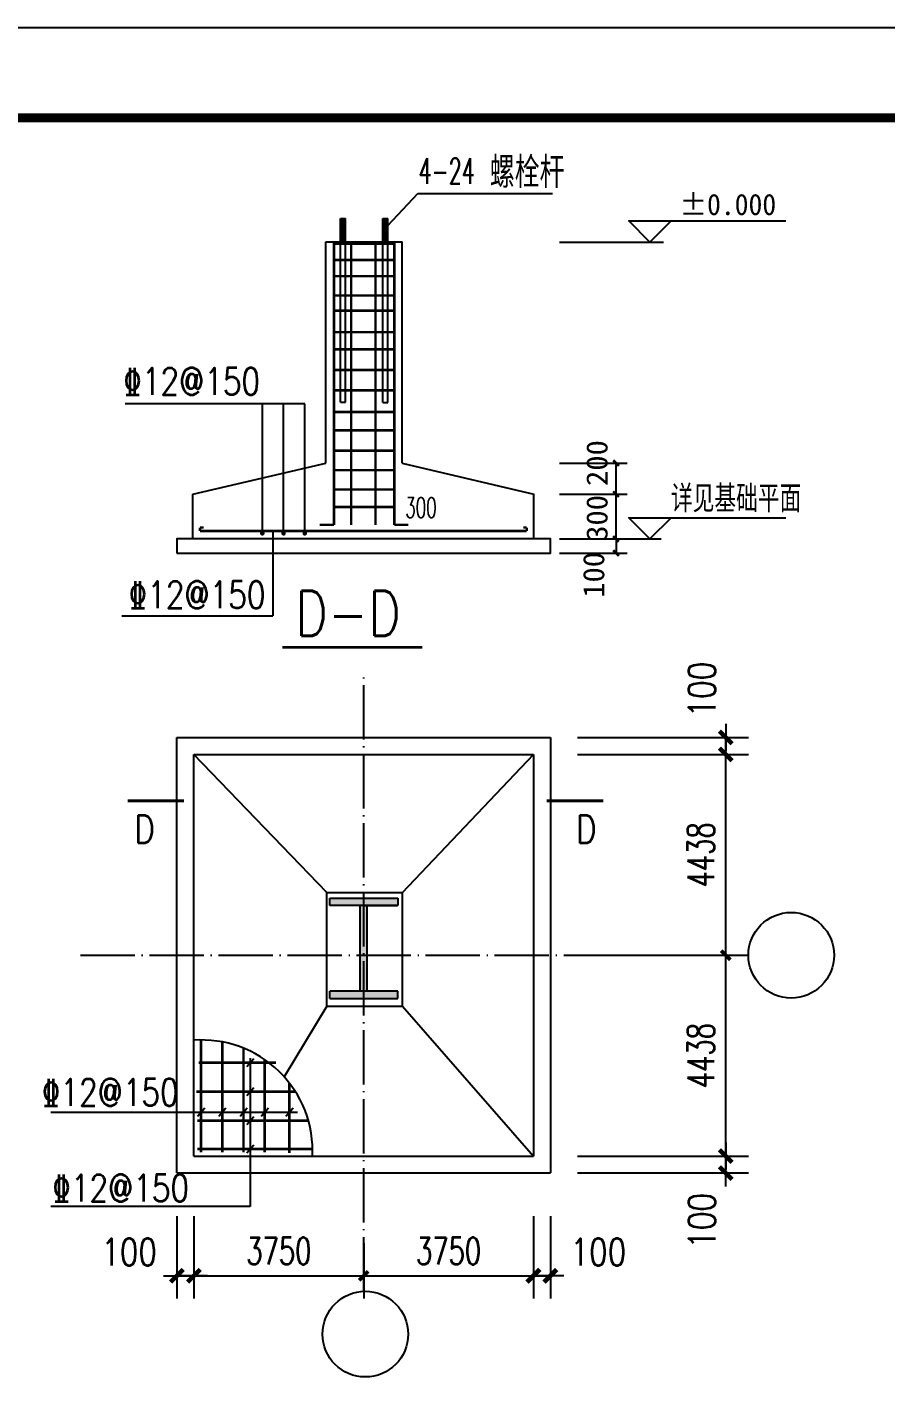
# Model space of a CAD drawing. Extents: x 36360094 to 36697644, y 75306 to 425482.
# Drawn here: x 36425344 to 36444301, y 306423 to 336757 of the extents above; entities that cross this region are included whole.
import ezdxf
from ezdxf.enums import TextEntityAlignment as Align

# ---------------------------------------------------------------- set-up
doc = ezdxf.new("R2010")
doc.units = 0
doc.header["$LTSCALE"] = 1000
doc.header["$MEASUREMENT"] = 0
doc.linetypes.add('ACAD_ISO04W100', pattern=[30.5, 24, -3, 0.5, -3])
doc.layers.get('0').update_dxf_attribs({"linetype": 'CONTINUOUS'})
doc.layers.get('DEFPOINTS').update_dxf_attribs({"linetype": 'CONTINUOUS'})
for name, color, linetype in [('201', 8, 'CONTINUOUS'), ('202', 1, 'CONTINUOUS'), ('205', 253, 'CONTINUOUS'), ('AXIS', 3, 'CONTINUOUS'), ('DOTE', 1, 'ACAD_ISO04W100'), ('JT', 2, 'CONTINUOUS'), ('PUB_DIM', 3, 'CONTINUOUS'), ('PUB_TEXT', 7, 'CONTINUOUS'), ('PUB_TITLE', 4, 'CONTINUOUS'), ('PUB_TX', 3, 'CONTINUOUS'), ('PUB_WZ', 7, 'CONTINUOUS'), ('ZAX1', 3, 'CONTINUOUS')]:
    doc.layers.add(name, color=color, linetype=linetype)
doc.styles.add('_HZTXT', font='txt.shx', dxfattribs={"width": 0.8, "bigfont": 'hztxt.shx'})
doc.styles.add('_ROMANS', font='romans__.ttf', dxfattribs={"width": 0.6})
doc.styles.add('_TCH_DIM_T3', font='SIMPLEX', dxfattribs={"width": 0.705882, "bigfont": 'GBCBIG'})
doc.styles.add('_TXT', font='SIMPLEX.shx', dxfattribs={"width": 0.6})
doc.styles.add('DIM_FONT', font='SIMPLEX.shx', dxfattribs={"width": 0.8})
doc.dimstyles.new('_TCH_ARCH&&200', dxfattribs={"dimtxt": 595, "dimasz": 200, "dimexe": 500, "dimexo": 600, "dimgap": 252.5, "dimtad": 1, "dimdec": 0, "dimzin": 0, "dimdsep": 46, "dimtxsty": '_TCH_DIM_T3', "dimblk": 'ARCHTICK', "dimcen": 0.09, "dimclrt": 7, "dimazin": 2, "dimtfac": 1, "dimtdec": 0, "dimtix": 1, "dimtmove": 2, "dimatfit": 3, "dimfxl": 0, "dimtolj": 1, "dimtzin": 0, "dimarcsym": 0})
doc.dimstyles.new('AXIS200', dxfattribs={"dimscale": 2, "dimtxt": 300, "dimasz": 1, "dimexe": 250, "dimexo": 300, "dimgap": 150, "dimtad": 1, "dimdec": 0, "dimzin": 0, "dimdsep": 46, "dimtxsty": 'DIM_FONT', "dimblk": '_DIMX', "dimcen": 0.09, "dimse1": 1, "dimse2": 1, "dimclrt": 7, "dimadec": 0, "dimazin": 0, "dimtfac": 1, "dimtdec": 0, "dimtix": 1, "dimtmove": 2, "dimatfit": 3, "dimldrblk": '_DIMX', "dimfxl": 0, "dimtolj": 1, "dimtzin": 0, "dimarcsym": 0})

# ---------------------------------------------------------------- blocks, each defined once
blk = doc.blocks.new('_DIMX')
blk.add_line((-150, 0), (150, 0))
at = {"const_width": 50}
blk.add_lwpolyline([(-70, -70), (70, 70)], dxfattribs=at)
blk = doc.blocks.new('*D127')
at = {"layer": 'AXIS', "color": 0, "lineweight": -2}
for p, q in [((36437497, 311807), (36441271, 311807)), ((36440771, 311809), (36440771, 311811)), ((36440771, 311432), (36440771, 311807)), ((36437497, 311432), (36441271, 311432)), ((36440771, 311430), (36440771, 311428))]:
    blk.add_line(p, q, dxfattribs=at)
at = {"layer": 'DEFPOINTS', "color": 0}
for p in [(36436897, 311807), (36440771, 311807), (36436897, 311432)]:
    blk.add_point(p, dxfattribs=at)
at = {"layer": 'AXIS', "color": 0, "lineweight": -2, "xscale": 2, "yscale": 2, "zscale": 2}
for p, rotation in [((36440771, 311807), 270), ((36440771, 311432), 90)]:
    blk.add_blockref('_DIMX', p, dxfattribs=dict(at, rotation=rotation))
at = {"layer": 'AXIS', "color": 7, "insert": (36440245, 310374), "char_height": 600, "attachment_point": 5, "rotation": 90, "style": 'DIM_FONT'}
blk.add_mtext('\\A1;100', dxfattribs=at)
blk = doc.blocks.new('*D128')
at = {"layer": 'AXIS', "color": 0, "lineweight": -2}
for p, q in [((36437497, 321059), (36441271, 321059)), ((36440771, 321061), (36440771, 321063)), ((36440771, 320684), (36440771, 321059)), ((36437497, 320684), (36441271, 320684)), ((36440771, 320682), (36440771, 320680))]:
    blk.add_line(p, q, dxfattribs=at)
at = {"layer": 'DEFPOINTS', "color": 0}
for p in [(36436897, 321059), (36440771, 321059), (36436897, 320684)]:
    blk.add_point(p, dxfattribs=at)
at = {"layer": 'AXIS', "color": 0, "lineweight": -2, "xscale": 2, "yscale": 2, "zscale": 2}
for p, rotation in [((36440771, 321059), 270), ((36440771, 320684), 90)]:
    blk.add_blockref('_DIMX', p, dxfattribs=dict(at, rotation=rotation))
at = {"layer": 'AXIS', "color": 7, "insert": (36440245, 322118), "char_height": 600, "attachment_point": 5, "rotation": 90, "style": 'DIM_FONT'}
blk.add_mtext('\\A1;100', dxfattribs=at)
blk = doc.blocks.new('*D129')
at = {"layer": 'AXIS', "color": 0, "lineweight": -2}
for p, q in [((36436522, 310478), (36436522, 308660)), ((36436897, 310478), (36436897, 308660)), ((36436520, 309160), (36436518, 309160)), ((36436522, 309160), (36436897, 309160)), ((36436899, 309160), (36436901, 309160))]:
    blk.add_line(p, q, dxfattribs=at)
at = {"layer": 'DEFPOINTS', "color": 0}
for p in [(36436522, 311078), (36436897, 311078), (36436897, 309160)]:
    blk.add_point(p, dxfattribs=at)
at = {"layer": 'AXIS', "color": 0, "lineweight": -2, "xscale": 2, "yscale": 2, "zscale": 2}
blk.add_blockref('_DIMX', (36436522, 309160), dxfattribs=at)
at = {"layer": 'AXIS', "color": 0, "lineweight": -2, "xscale": 2, "yscale": 2, "zscale": 2, "rotation": 180}
blk.add_blockref('_DIMX', (36436897, 309160), dxfattribs=at)
at = {"layer": 'AXIS', "color": 7, "insert": (36437956, 309686), "char_height": 600, "attachment_point": 5, "style": 'DIM_FONT'}
blk.add_mtext('\\A1;100', dxfattribs=at)
blk = doc.blocks.new('*D130')
at = {"layer": 'AXIS', "color": 0, "lineweight": -2}
for p, q in [((36428647, 310478), (36428647, 308660)), ((36429022, 310478), (36429022, 308660)), ((36428645, 309160), (36428643, 309160)), ((36428647, 309160), (36429022, 309160)), ((36429024, 309160), (36429026, 309160))]:
    blk.add_line(p, q, dxfattribs=at)
at = {"layer": 'DEFPOINTS', "color": 0}
for p in [(36428647, 311078), (36429022, 311078), (36429022, 309160)]:
    blk.add_point(p, dxfattribs=at)
at = {"layer": 'AXIS', "color": 0, "lineweight": -2, "xscale": 2, "yscale": 2, "zscale": 2}
blk.add_blockref('_DIMX', (36428647, 309160), dxfattribs=at)
at = {"layer": 'AXIS', "color": 0, "lineweight": -2, "xscale": 2, "yscale": 2, "zscale": 2, "rotation": 180}
blk.add_blockref('_DIMX', (36429022, 309160), dxfattribs=at)
at = {"layer": 'AXIS', "color": 7, "insert": (36427589, 309686), "char_height": 600, "attachment_point": 5, "style": 'DIM_FONT'}
blk.add_mtext('\\A1;100', dxfattribs=at)
blk = doc.blocks.new('_ArchTick')
at = {"color": 0, "linetype": 'ByBlock', "const_width": 0.4}
blk.add_lwpolyline([(-0.5, -0.5), (0.5, 0.5)], dxfattribs=at)
blk = doc.blocks.new('*D131')
at = {"layer": 'DEFPOINTS', "color": 0}
for p in [(36429022, 310478), (36432772, 310478), (36432772, 309160)]:
    blk.add_point(p, dxfattribs=at)
at = {"layer": 'PUB_DIM', "color": 0, "lineweight": -2}
for p, q in [((36429022, 309878), (36429022, 308660)), ((36432772, 309878), (36432772, 308660)), ((36429022, 309160), (36432772, 309160))]:
    blk.add_line(p, q, dxfattribs=at)
at = {"layer": 'PUB_DIM', "color": 0, "lineweight": -2, "xscale": 200, "yscale": 200, "zscale": 200, "rotation": 180}
blk.add_blockref('_ArchTick', (36429022, 309160), dxfattribs=at)
at = {"layer": 'PUB_DIM', "color": 0, "lineweight": -2, "xscale": 200, "yscale": 200, "zscale": 200}
blk.add_blockref('_ArchTick', (36432772, 309160), dxfattribs=at)
at = {"layer": 'PUB_DIM', "color": 7, "insert": (36430897, 309710), "char_height": 595, "attachment_point": 5, "style": '_TCH_DIM_T3'}
blk.add_mtext('\\A1;3750', dxfattribs=at)
blk = doc.blocks.new('*D132')
at = {"layer": 'DEFPOINTS', "color": 0}
for p in [(36432772, 310478), (36436522, 310478), (36436522, 309160)]:
    blk.add_point(p, dxfattribs=at)
at = {"layer": 'PUB_DIM', "color": 0, "lineweight": -2}
for p, q in [((36432772, 309878), (36432772, 308660)), ((36436522, 309878), (36436522, 308660)), ((36432772, 309160), (36436522, 309160))]:
    blk.add_line(p, q, dxfattribs=at)
at = {"layer": 'PUB_DIM', "color": 0, "lineweight": -2, "xscale": 200, "yscale": 200, "zscale": 200, "rotation": 180}
blk.add_blockref('_ArchTick', (36432772, 309160), dxfattribs=at)
at = {"layer": 'PUB_DIM', "color": 0, "lineweight": -2, "xscale": 200, "yscale": 200, "zscale": 200}
blk.add_blockref('_ArchTick', (36436522, 309160), dxfattribs=at)
at = {"layer": 'PUB_DIM', "color": 7, "insert": (36434647, 309710), "char_height": 595, "attachment_point": 5, "style": '_TCH_DIM_T3'}
blk.add_mtext('\\A1;3750', dxfattribs=at)
blk = doc.blocks.new('*D133')
at = {"layer": 'DEFPOINTS', "color": 0}
for p in [(36437497, 316246), (36440771, 316246), (36437497, 311807)]:
    blk.add_point(p, dxfattribs=at)
at = {"layer": 'PUB_DIM', "color": 0, "lineweight": -2}
for p, q in [((36438097, 316246), (36441271, 316246)), ((36440771, 311807), (36440771, 316246)), ((36438097, 311807), (36441271, 311807))]:
    blk.add_line(p, q, dxfattribs=at)
at = {"layer": 'PUB_DIM', "color": 0, "lineweight": -2, "xscale": 200, "yscale": 200, "zscale": 200}
for p, rotation in [((36440771, 316246), 90), ((36440771, 311807), 270)]:
    blk.add_blockref('_ArchTick', p, dxfattribs=dict(at, rotation=rotation))
at = {"layer": 'PUB_DIM', "color": 7, "insert": (36440221, 314027), "char_height": 595, "attachment_point": 5, "rotation": 90, "style": '_TCH_DIM_T3'}
blk.add_mtext('\\A1;4438', dxfattribs=at)
blk = doc.blocks.new('*D134')
at = {"layer": 'DEFPOINTS', "color": 0}
for p in [(36437497, 320684), (36440771, 320684), (36437497, 316246)]:
    blk.add_point(p, dxfattribs=at)
at = {"layer": 'PUB_DIM', "color": 0, "lineweight": -2}
for p, q in [((36438097, 320684), (36441271, 320684)), ((36440771, 316246), (36440771, 320684)), ((36438097, 316246), (36441271, 316246))]:
    blk.add_line(p, q, dxfattribs=at)
at = {"layer": 'PUB_DIM', "color": 0, "lineweight": -2, "xscale": 200, "yscale": 200, "zscale": 200}
for p, rotation in [((36440771, 320684), 90), ((36440771, 316246), 270)]:
    blk.add_blockref('_ArchTick', p, dxfattribs=dict(at, rotation=rotation))
at = {"layer": 'PUB_DIM', "color": 7, "insert": (36440221, 318465), "char_height": 595, "attachment_point": 5, "rotation": 90, "style": '_TCH_DIM_T3'}
blk.add_mtext('\\A1;4438', dxfattribs=at)

msp = doc.modelspace()

# ---------------------------------------------------------------- hatches: boundary and pattern name
h = msp.add_hatch(color=256)
h.paths.add_polyline_path([(36432772.1, 317509.3), (36432022.1, 317509.3), (36432022.1, 317346.4), (36432772.1, 317346.4)])
h.paths.add_polyline_path([(36433523, 317509.3), (36432772.1, 317509.3), (36432772.1, 317346.4), (36433523, 317346.4)])
h.paths.add_polyline_path([(36432850.8, 317346.4), (36432772.1, 317346.4), (36432772.1, 315448.8), (36432851.8, 315448.8)])
h.paths.add_polyline_path([(36432772.1, 317346.4), (36432695.3, 317346.4), (36432694.3, 315448.8), (36432772.1, 315448.8)])
h.paths.add_polyline_path([(36433523, 315448.8), (36432772.1, 315448.8), (36432772.1, 315286), (36433523, 315286)])
h.paths.add_polyline_path([(36432772.1, 315448.8), (36432023, 315448.8), (36432023, 315286), (36432772.1, 315286)])

# ---------------------------------------------------------------- linework, layer by layer
for p, q in [((36433305.5, 332377), (36433969, 333086.4)), ((36433969, 333086.4), (36436944.1, 333086.4)), ((36431956.6, 317636.2), (36429022.1, 320684.2)), ((36433631.3, 317636.2), (36436522.1, 320684.2)), ((36432022.1, 317346.4), (36432022.1, 317509.3)), ((36432772.1, 317346.4), (36432022.1, 317346.4)), ((36432023, 317509.3), (36433523, 317509.3)), ((36432023, 317471.4), (36432023, 317509.3)), ((36433523, 317346.4), (36432023, 317346.4)), ((36432694.3, 315448.9), (36432695.3, 317346.5)), ((36432772.1, 317346.4), (36433522.1, 317346.4)), ((36432851.8, 315448.9), (36432850.8, 317346.5)), ((36433523, 317509.3), (36433523, 317346.4)), ((36432023, 315286), (36432023, 315448.8)), ((36433523, 315448.8), (36432023, 315448.8)), ((36432023, 315286), (36433523, 315286)), ((36433523, 315286), (36433523, 315448.8)), ((36431956.6, 315121.1), (36431015.8, 313559.3)), ((36433631.3, 315121.1), (36436522.1, 311807.4))]:
    msp.add_line(p, q)
at = {"linetype": 'ACAD_ISO04W100'}
for p, q in [((36431956.6, 315121.1), (36431956.6, 317636.2)), ((36431956.6, 317636.2), (36433631.3, 317636.2)), ((36433631.3, 315121.1), (36433631.3, 317636.2)), ((36431956.6, 315121.1), (36433631.3, 315121.1))]:
    msp.add_line(p, q, dxfattribs=at)
at = {"layer": '201', "color": 2}
for p, q in [((36432257.9, 328471.7), (36432257.9, 332536.6)), ((36432370.4, 328471.7), (36432370.4, 332536.6)), ((36433193, 328465.8), (36433193, 332536.6)), ((36433305.5, 328465.8), (36433305.5, 332536.6)), ((36431939.1, 327127), (36431939.1, 332019.6)), ((36433624.2, 327127), (36433624.2, 332019.6)), ((36432257.9, 328471.7), (36432370.4, 328471.7)), ((36433193, 328465.8), (36433305.5, 328465.8)), ((36428999.4, 326438.6), (36431939.1, 327127)), ((36433624.2, 327127), (36436532, 326438.6)), ((36428999.4, 325448.3), (36428999.4, 326438.6)), ((36436532, 325448.3), (36436532, 326438.6))]:
    msp.add_line(p, q, dxfattribs=at)
msp.add_lwpolyline([(36428641.5, 325135.8), (36436899.5, 325135.8), (36436899.5, 325448.3), (36428641.5, 325448.3), (36428641.5, 325135.8)], dxfattribs=at)
at = {"layer": '201'}
msp.add_arc((36429191, 311920.3), 2452.8, 356.96183, 94.30315, dxfattribs=at)
at = {"layer": '202', "const_width": 56.2}
for points in [[(36432114.1, 325760.1), (36432114.1, 332019.6)], [(36432114.1, 331973.6), (36433449.2, 331973.6)], [(36432496.1, 325760.1), (36432496.1, 332019.6)], [(36433032, 325760.1), (36433032, 332019.6)], [(36433449.2, 325760.1), (36433449.2, 332019.6)], [(36432114.1, 331616.2), (36433449.2, 331616.2)], [(36432114.1, 331258.8), (36433449.2, 331258.8)], [(36432114.1, 330830), (36433449.2, 330830)], [(36432114.1, 330496.4), (36433449.2, 330496.4)], [(36432114.1, 330019.9), (36433449.2, 330019.9)], [(36432114.1, 329638.6), (36433449.2, 329638.6)], [(36432114.1, 329185.9), (36433449.2, 329185.9)], [(36432114.1, 328733.2), (36433449.2, 328733.2)], [(36432114.1, 328256.7), (36433449.2, 328256.7)], [(36432114.1, 327851.7), (36433449.2, 327851.7)], [(36432114.1, 327399), (36433449.2, 327399)], [(36432114.1, 326970.1), (36433449.2, 326970.1)], [(36432114.1, 326541.2), (36433449.2, 326541.2)], [(36432114.1, 326153), (36433449.2, 326153)], [(36432114.1, 325760.1), (36431801.6, 325760.1)], [(36433449.2, 325760.1), (36433761.7, 325760.1)], [(36429155.6, 325623.3), (36429155.6, 325701.4)], [(36429155.6, 325701.4), (36429233.7, 325701.4)], [(36429155.6, 325623.3), (36436375.7, 325623.3)], [(36436375.7, 325701.4), (36436297.6, 325701.4)], [(36436375.7, 325623.3), (36436375.7, 325701.4)], [(36429178.3, 311885.5), (36429178.3, 314373.1)], [(36429647.1, 311885.5), (36429647.1, 314330.4)], [(36430115.8, 311885.5), (36430115.8, 314192.1)], [(36430584.6, 311885.5), (36430584.6, 313938.8)], [(36429127.5, 313869.8), (36430831.4, 313869.8)], [(36431130.4, 311871.9), (36431130.4, 313422)], [(36429072.9, 313229.2), (36431265.4, 313229.2)], [(36429100.2, 312588.6), (36431551, 312588.6)], [(36429100.2, 311963.6), (36431643.5, 311963.6)]]:
    msp.add_lwpolyline(points, dxfattribs=at)
at = {"layer": '202', "const_width": 50}
for points in [[(36430557.9, 325573.3, 1), (36430507.9, 325573.3, 1), (36430557.9, 325573.3)], [(36431026.6, 325573.3, 1), (36430976.6, 325573.3, 1), (36431026.6, 325573.3)], [(36431495.4, 325573.3, 1), (36431445.4, 325573.3, 1), (36431495.4, 325573.3)]]:
    msp.add_lwpolyline(points, format="xyb", dxfattribs=at)
at = {"layer": '205'}
for p, q in [((36437096.4, 332009.5), (36439392.8, 332009.5)), ((36430532.9, 325573.3), (36430532.9, 328434.7)), ((36431001.6, 325573.3), (36431001.6, 328434.7)), ((36431470.4, 325573.3), (36431470.4, 328434.7)), ((36437096.4, 327127), (36438596.4, 327127)), ((36438346.4, 325448.3), (36438346.4, 327127)), ((36437096.4, 326438.6), (36438596.4, 326438.6)), ((36430767.3, 325623.3), (36430767.3, 323751.5)), ((36437096.4, 325448.3), (36438596.4, 325448.3)), ((36438346.4, 325448.3), (36439346.4, 325448.3)), ((36438346.4, 325448.3), (36438346.4, 325135.8)), ((36437096.4, 325135.8), (36438596.4, 325135.8)), ((36427425.5, 323751.5), (36430767.3, 323751.5))]:
    msp.add_line(p, q, dxfattribs=at)
at = {"layer": '205', "linetype": 'Continuous'}
for p, q in [((36428647.1, 321059.2), (36436897.1, 321059.2)), ((36428647.1, 311432.4), (36428647.1, 321059.2)), ((36436897.1, 321059.2), (36436897.1, 311432.4)), ((36429022.1, 320684.2), (36436522.1, 320684.2)), ((36429022.1, 311807.4), (36429022.1, 320684.2)), ((36436522.1, 320684.2), (36436522.1, 311807.4)), ((36429022.1, 311807.4), (36436522.1, 311807.4)), ((36428647.1, 311432.4), (36436897.1, 311432.4))]:
    msp.add_line(p, q, dxfattribs=at)
at = {"layer": '205'}
for points in [[(36439565.2, 332478.3), (36439096.4, 332009.5), (36438627.7, 332478.3), (36442096.4, 332478.3)], [(36439565.2, 325917), (36439096.4, 325448.3), (36438627.7, 325917), (36442096.4, 325917)]]:
    msp.add_lwpolyline(points, dxfattribs=at)
at = {"layer": '205', "const_width": 56.2}
for points in [[(36438283.9, 327189.5), (36438408.9, 327064.5)], [(36438283.9, 326501.1), (36438408.9, 326376.1)], [(36438283.9, 325510.8), (36438408.9, 325385.8)], [(36438283.9, 325198.3), (36438408.9, 325073.3)], [(36430975.5, 323051.3), (36434067.6, 323051.3)]]:
    msp.add_lwpolyline(points, dxfattribs=at)
at = {"layer": 'DOTE', "ltscale": 0.05}
for p, q in [((36432772.1, 308815.3), (36432772.1, 322383.7)), ((36426515.3, 316245.8), (36438851.4, 316245.8))]:
    msp.add_line(p, q, dxfattribs=at)
at = {"layer": 'JT'}
for p, q in [((36432257.9, 332536.6), (36432370.4, 332536.6)), ((36432257.9, 332524.1), (36432370.4, 332524.1)), ((36432257.9, 332511.6), (36432370.4, 332511.6)), ((36432257.9, 332499.1), (36432370.4, 332499.1)), ((36432257.9, 332486.6), (36432370.4, 332486.6)), ((36432257.9, 332474.1), (36432370.4, 332474.1)), ((36432257.9, 332461.6), (36432370.4, 332461.6)), ((36433193, 332536.6), (36433305.5, 332536.6)), ((36433193, 332524.1), (36433305.5, 332524.1)), ((36433193, 332511.6), (36433305.5, 332511.6)), ((36433193, 332499.1), (36433305.5, 332499.1)), ((36433193, 332486.6), (36433305.5, 332486.6)), ((36433193, 332474.1), (36433305.5, 332474.1)), ((36433193, 332461.6), (36433305.5, 332461.6)), ((36432257.9, 332449.1), (36432370.4, 332449.1)), ((36432257.9, 332436.6), (36432370.4, 332436.6)), ((36432257.9, 332424.1), (36432370.4, 332424.1)), ((36432257.9, 332411.6), (36432370.4, 332411.6)), ((36432257.9, 332399.1), (36432370.4, 332399.1)), ((36432257.9, 332386.6), (36432370.4, 332386.6)), ((36432257.9, 332374.1), (36432370.4, 332374.1)), ((36432257.9, 332361.6), (36432370.4, 332361.6)), ((36432257.9, 332349.1), (36432370.4, 332349.1)), ((36432257.9, 332336.6), (36432370.4, 332336.6)), ((36432257.9, 332324.1), (36432370.4, 332324.1)), ((36432257.9, 332311.6), (36432370.4, 332311.6)), ((36432257.9, 332299.1), (36432370.4, 332299.1)), ((36432257.9, 332286.6), (36432370.4, 332286.6)), ((36432257.9, 332274.1), (36432370.4, 332274.1)), ((36432257.9, 332261.6), (36432370.4, 332261.6)), ((36432257.9, 332249.1), (36432370.4, 332249.1)), ((36432257.9, 332236.6), (36432370.4, 332236.6)), ((36432257.9, 332224.1), (36432370.4, 332224.1)), ((36432257.9, 332211.6), (36432370.4, 332211.6)), ((36432257.9, 332199.1), (36432370.4, 332199.1)), ((36432257.9, 332186.6), (36432370.4, 332186.6)), ((36432257.9, 332174.1), (36432370.4, 332174.1)), ((36432257.9, 332161.6), (36432370.4, 332161.6)), ((36433193, 332449.1), (36433305.5, 332449.1)), ((36433193, 332436.6), (36433305.5, 332436.6)), ((36433193, 332424.1), (36433305.5, 332424.1)), ((36433193, 332411.6), (36433305.5, 332411.6)), ((36433193, 332399.1), (36433305.5, 332399.1)), ((36433193, 332386.6), (36433305.5, 332386.6)), ((36433193, 332374.1), (36433305.5, 332374.1)), ((36433193, 332361.6), (36433305.5, 332361.6)), ((36433193, 332349.1), (36433305.5, 332349.1)), ((36433193, 332336.6), (36433305.5, 332336.6)), ((36433193, 332324.1), (36433305.5, 332324.1)), ((36433193, 332311.6), (36433305.5, 332311.6)), ((36433193, 332299.1), (36433305.5, 332299.1)), ((36433193, 332286.6), (36433305.5, 332286.6)), ((36433193, 332274.1), (36433305.5, 332274.1)), ((36433193, 332261.6), (36433305.5, 332261.6)), ((36433193, 332249.1), (36433305.5, 332249.1)), ((36433193, 332236.6), (36433305.5, 332236.6)), ((36433193, 332224.1), (36433305.5, 332224.1)), ((36433193, 332211.6), (36433305.5, 332211.6)), ((36433193, 332199.1), (36433305.5, 332199.1)), ((36433193, 332186.6), (36433305.5, 332186.6)), ((36433193, 332174.1), (36433305.5, 332174.1)), ((36433193, 332161.6), (36433305.5, 332161.6)), ((36431939.1, 332019.6), (36433624.2, 332019.6)), ((36432257.9, 332149.1), (36432370.4, 332149.1)), ((36432257.9, 332136.6), (36432370.4, 332136.6)), ((36432257.9, 332124.1), (36432370.4, 332124.1)), ((36432257.9, 332111.6), (36432370.4, 332111.6)), ((36432257.9, 332099.1), (36432370.4, 332099.1)), ((36432257.9, 332086.6), (36432370.4, 332086.6)), ((36432257.9, 332074.1), (36432370.4, 332074.1)), ((36432257.9, 332061.6), (36432370.4, 332061.6)), ((36433193, 332149.1), (36433305.5, 332149.1)), ((36433193, 332136.6), (36433305.5, 332136.6)), ((36433193, 332124.1), (36433305.5, 332124.1)), ((36433193, 332111.6), (36433305.5, 332111.6)), ((36433193, 332099.1), (36433305.5, 332099.1)), ((36433193, 332086.6), (36433305.5, 332086.6)), ((36433193, 332074.1), (36433305.5, 332074.1)), ((36433193, 332061.6), (36433305.5, 332061.6))]:
    msp.add_line(p, q, dxfattribs=at)
at = {"layer": 'PUB_TITLE'}
msp.add_lwpolyline([(36360094.2, 252757.1), (36360094.2, 336757.1), (36478894.2, 336757.1), (36478894.2, 252757.1)], close=True, dxfattribs=at)
at = {"layer": 'PUB_TITLE', "const_width": 200}
msp.add_lwpolyline([(36365094.2, 254757.1), (36476894.2, 254757.1), (36476894.2, 334757.1), (36365094.2, 334757.1)], close=True, dxfattribs=at)
at = {"layer": 'PUB_TX', "const_width": 62.5}
for points in [[(36427554.2, 319658.3), (36428804.2, 319658.3)], [(36438065.1, 319658.3), (36436815.1, 319658.3)]]:
    msp.add_lwpolyline(points, dxfattribs=at)
at = {"layer": 'ZAX1'}
for p, q in [((36431470.4, 328434.7), (36427505.3, 328434.7)), ((36430187.5, 313787.9), (36430345.3, 313966.5)), ((36430263.4, 313969.8), (36430263.4, 310692.7)), ((36430187.5, 313143.4), (36430345.3, 313321.9)), ((36425857, 312776.9), (36431306.6, 312776.9)), ((36429102.5, 312691), (36429260.3, 312869.6)), ((36429571.3, 312691), (36429729, 312869.6)), ((36430040, 312691), (36430197.8, 312869.6)), ((36430508.8, 312691), (36430666.5, 312869.6)), ((36431054.5, 312691), (36431212.3, 312869.6)), ((36430187.5, 312502.8), (36430345.3, 312681.4)), ((36430187.5, 311877.8), (36430345.3, 312056.4)), ((36430263.4, 310692.7), (36425857, 310692.7))]:
    msp.add_line(p, q, dxfattribs=at)
for centre in [(36442217.8, 316245.8), (36432808.5, 307869.6)]:
    msp.add_circle(centre, 946.4, dxfattribs=at)

# ---------------------------------------------------------------- texts
at = {"layer": '205', "width": 1.05231}
msp.add_text('%%p0.000', height=468.75, dxfattribs=at).set_placement((36439747.4, 332609.5), (36441884.9, 332609.5), align=Align.FIT)
at = {"layer": '205'}
for s, width, p, p2 in [('200', 0.925713, (36438158.9, 326620.7), (36438158.9, 327633.2)), ('300', 0.925713, (36438158.9, 325408.2), (36438158.9, 326420.7)), ('100', 1.079999, (36438086.7, 324149.1), (36438086.7, 325161.6))]:
    msp.add_text(s, height=468.75, rotation=90, dxfattribs=dict(at, width=width)).set_placement(p, p2, align=Align.FIT)
at = {"layer": '205', "style": '_HZTXT', "width": 0.8}
msp.add_text('详见基础平面', height=600, dxfattribs=at).set_placement((36439560.5, 326037.9, -97.8))
at = {"layer": 'PUB_TEXT'}
for s, height, style, width, p in [('4-24', 562.5, '_ROMANS', 0.6, (36433984.9, 333301)), ('螺栓杆', 687.5, '_HZTXT', 0.8, (36435558.9, 333209.6)), ('D-D', 1000, '_TXT', 0.8, (36431259.4, 323305.4))]:
    msp.add_text(s, height=height, dxfattribs=dict(at, style=style, width=width)).set_placement(p)
at = {"layer": 'PUB_TX', "style": 'DIM_FONT', "width": 0.8}
for p in [(36427929.2, 319033.3), (36437690.1, 319033.3)]:
    msp.add_text('D', height=625, dxfattribs=at).set_placement(p, align=Align.MIDDLE)
at = {"layer": 'PUB_WZ'}
for s, height, style, width, p in [('%%13212@150', 600, '_HZTXT', 0.8, (36427460, 328633.8)), ('300', 450, '_TXT', 0.6, (36433690.9, 325917.7)), ('%%13212@150', 600, '_HZTXT', 0.8, (36427578.2, 323915.1)), ('%%13212@150', 600, '_HZTXT', 0.8, (36425660.2, 312916.8)), ('%%13212@150', 600, '_HZTXT', 0.8, (36425890.5, 310799.2))]:
    msp.add_text(s, height=height, dxfattribs=dict(at, style=style, width=width)).set_placement(p)

# ---------------------------------------------------------------- dimensions: what is measured, and where the dimension line sits
at = {"layer": 'AXIS'}
for base, p1, p2, angle, picture, middle in [((36440771.4, 321059.2), (36436897.1, 320684.2), (36436897.1, 321059.2), 90, '*D128', (36440245.3, 322117.7)), ((36440771.4, 311807.4), (36436897.1, 311432.4), (36436897.1, 311807.4), 90, '*D127', (36440245.3, 310373.9)), ((36429022.1, 309159.6), (36428647.1, 311077.5), (36429022.1, 311077.5), 0, '*D130', (36427588.6, 309685.6)), ((36436897.1, 309159.6), (36436522.1, 311077.5), (36436897.1, 311077.5), 0, '*D129', (36437955.5, 309685.6))]:
    dim = msp.add_linear_dim(base=base, p1=p1, p2=p2, angle=angle, text='100', dimstyle='AXIS200', override={"dimsah": 1, "dimse1": 0, "dimse2": 0}, dxfattribs=at)
    dim.commit()
    dim.dimension.update_dxf_attribs({"geometry": picture, "text_midpoint": middle, "dimtype": 129})
at = {"layer": 'PUB_DIM'}
for p1, p2, distance, picture, middle in [((36437497.1, 316245.8), (36437497.1, 320684.2), -3274.3, '*D134', (36440221.4, 318465)), ((36437497.1, 311807.4), (36437497.1, 316245.8), -3274.3, '*D133', (36440221.4, 314026.6)), ((36429022.1, 310477.5), (36432772.1, 310477.5), -1317.9, '*D131', (36430897.1, 309709.6)), ((36432772.1, 310477.5), (36436522.1, 310477.5), -1317.9, '*D132', (36434647.1, 309709.6))]:
    dim = msp.add_aligned_dim(p1=p1, p2=p2, distance=distance, dimstyle='_TCH_ARCH&&200', dxfattribs=at)
    dim.commit()
    dim.dimension.update_dxf_attribs({"geometry": picture, "text_midpoint": middle})

doc.saveas('drawing.dxf')
